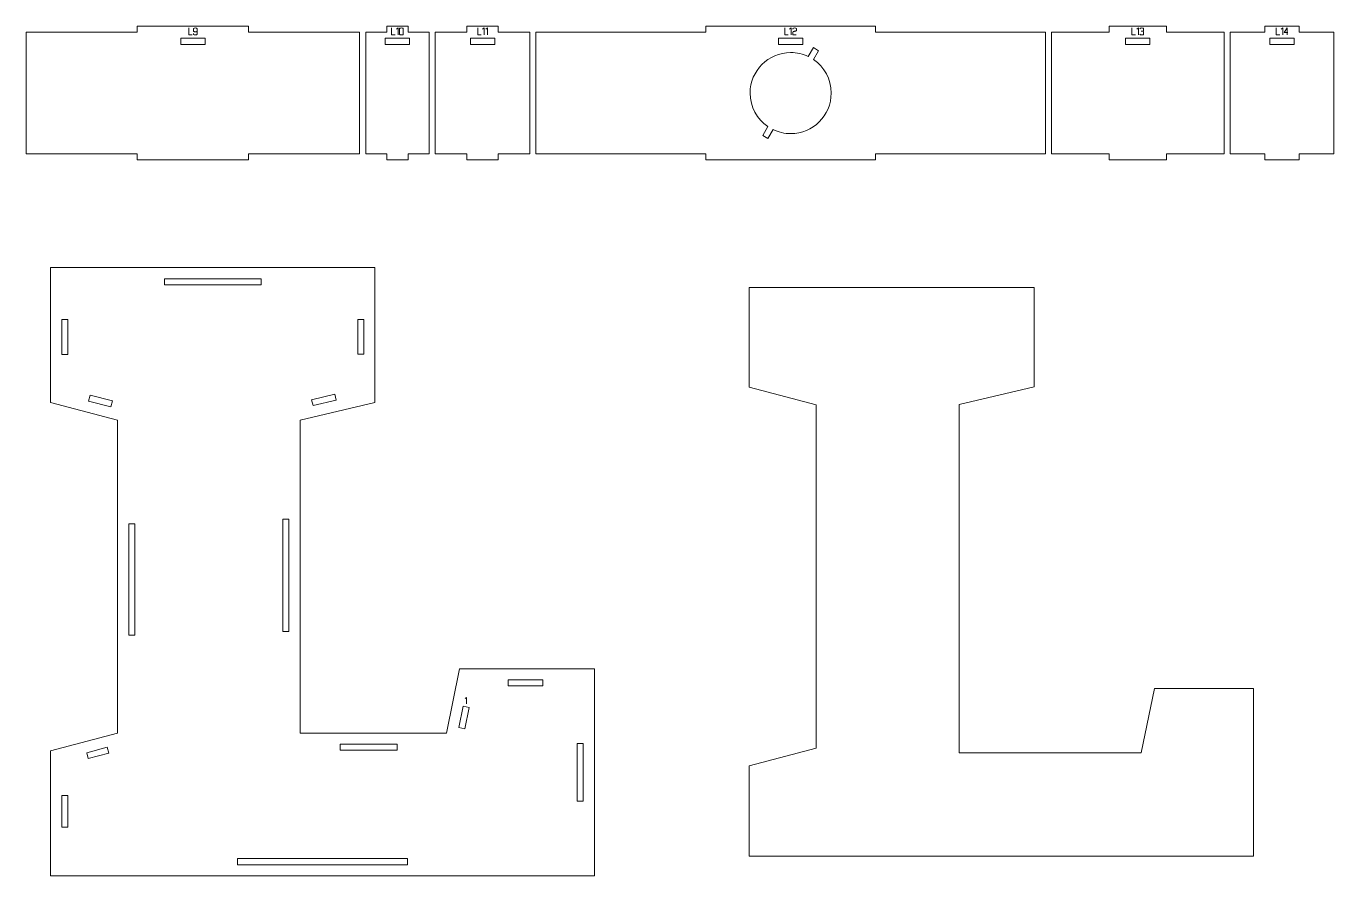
# Model space of a CAD drawing. Header units: centimetres. Extents: x -250 to 250, y -508 to 508.
# Drawn here: x -187.7 to -123.2, y -440.3 to -398.4 of the extents above; entities that cross this region are included whole.
import ezdxf

# ---------------------------------------------------------------- set-up
doc = ezdxf.new("R2010")
doc.units = ezdxf.units.CM
doc.header["$MEASUREMENT"] = 0
doc.layers.add('Capa 1', color=7, linetype='Continuous')

msp = doc.modelspace()

# ---------------------------------------------------------------- linework, layer by layer
at = {"layer": 'Capa 1', "color": 1, "lineweight": 9}
for points, knots in [([(-187.72101, -398.65702), (-187.72101, -398.65702), (-187.72101, -404.65702), (-187.72101, -404.65702), (-187.72101, -404.65702), (-182.23666, -404.65702), (-182.23666, -404.65702), (-182.23666, -404.65702), (-182.23666, -404.95702), (-182.23666, -404.95702), (-182.23666, -404.95702), (-176.75231, -404.95702), (-176.75231, -404.95702), (-176.75231, -404.95702), (-176.75231, -404.65702), (-176.75231, -404.65702), (-176.75231, -404.65702), (-171.26796, -404.65702), (-171.26796, -404.65702), (-171.26796, -404.65702), (-171.26796, -398.65702), (-171.26796, -398.65702), (-171.26796, -398.65702), (-176.75231, -398.65702), (-176.75231, -398.65702), (-176.75231, -398.65702), (-176.75231, -398.35702), (-176.75231, -398.35702), (-176.75231, -398.35702), (-182.23666, -398.35702), (-182.23666, -398.35702), (-182.23666, -398.35702), (-182.23666, -398.65702), (-182.23666, -398.65702), (-182.23666, -398.65702), (-187.72101, -398.65702), (-187.72101, -398.65702)], [0, 0, 0, 0, 0.08333333, 0.08333333, 0.08333333, 0.16666667, 0.16666667, 0.16666667, 0.25, 0.25, 0.25, 0.33333333, 0.33333333, 0.33333333, 0.41666667, 0.41666667, 0.41666667, 0.5, 0.5, 0.5, 0.58333333, 0.58333333, 0.58333333, 0.66666667, 0.66666667, 0.66666667, 0.75, 0.75, 0.75, 0.83333333, 0.83333333, 0.83333333, 0.91666667, 0.91666667, 0.91666667, 1, 1, 1, 1]), ([(-170.96796, -398.65702), (-170.96796, -398.65702), (-170.96796, -404.65702), (-170.96796, -404.65702), (-170.96796, -404.65702), (-169.92564, -404.65702), (-169.92564, -404.65702), (-169.92564, -404.65702), (-169.92564, -404.95702), (-169.92564, -404.95702), (-169.92564, -404.95702), (-168.88331, -404.95702), (-168.88331, -404.95702), (-168.88331, -404.95702), (-168.88331, -404.65702), (-168.88331, -404.65702), (-168.88331, -404.65702), (-167.84098, -404.65702), (-167.84098, -404.65702), (-167.84098, -404.65702), (-167.84098, -398.65702), (-167.84098, -398.65702), (-167.84098, -398.65702), (-168.88331, -398.65702), (-168.88331, -398.65702), (-168.88331, -398.65702), (-168.88331, -398.35702), (-168.88331, -398.35702), (-168.88331, -398.35702), (-169.92564, -398.35702), (-169.92564, -398.35702), (-169.92564, -398.35702), (-169.92564, -398.65702), (-169.92564, -398.65702), (-169.92564, -398.65702), (-170.96796, -398.65702), (-170.96796, -398.65702)], [0, 0, 0, 0, 0.08333333, 0.08333333, 0.08333333, 0.16666667, 0.16666667, 0.16666667, 0.25, 0.25, 0.25, 0.33333333, 0.33333333, 0.33333333, 0.41666667, 0.41666667, 0.41666667, 0.5, 0.5, 0.5, 0.58333333, 0.58333333, 0.58333333, 0.66666667, 0.66666667, 0.66666667, 0.75, 0.75, 0.75, 0.83333333, 0.83333333, 0.83333333, 0.91666667, 0.91666667, 0.91666667, 1, 1, 1, 1]), ([(-167.54098, -398.65702), (-167.54098, -398.65702), (-167.54098, -404.65702), (-167.54098, -404.65702), (-167.54098, -404.65702), (-165.98398, -404.65702), (-165.98398, -404.65702), (-165.98398, -404.65702), (-165.98398, -404.95702), (-165.98398, -404.95702), (-165.98398, -404.95702), (-164.42699, -404.95702), (-164.42699, -404.95702), (-164.42699, -404.95702), (-164.42699, -404.65702), (-164.42699, -404.65702), (-164.42699, -404.65702), (-162.87, -404.65702), (-162.87, -404.65702), (-162.87, -404.65702), (-162.87, -398.65702), (-162.87, -398.65702), (-162.87, -398.65702), (-164.42699, -398.65702), (-164.42699, -398.65702), (-164.42699, -398.65702), (-164.42699, -398.35702), (-164.42699, -398.35702), (-164.42699, -398.35702), (-165.98398, -398.35702), (-165.98398, -398.35702), (-165.98398, -398.35702), (-165.98398, -398.65702), (-165.98398, -398.65702), (-165.98398, -398.65702), (-167.54098, -398.65702), (-167.54098, -398.65702)], [0, 0, 0, 0, 0.08333333, 0.08333333, 0.08333333, 0.16666667, 0.16666667, 0.16666667, 0.25, 0.25, 0.25, 0.33333333, 0.33333333, 0.33333333, 0.41666667, 0.41666667, 0.41666667, 0.5, 0.5, 0.5, 0.58333333, 0.58333333, 0.58333333, 0.66666667, 0.66666667, 0.66666667, 0.75, 0.75, 0.75, 0.83333333, 0.83333333, 0.83333333, 0.91666667, 0.91666667, 0.91666667, 1, 1, 1, 1]), ([(-162.57, -398.65702), (-162.57, -398.65702), (-162.57, -404.65702), (-162.57, -404.65702), (-162.57, -404.65702), (-154.19354, -404.65702), (-154.19354, -404.65702), (-154.19354, -404.65702), (-154.19354, -404.95702), (-154.19354, -404.95702), (-154.19354, -404.95702), (-145.81708, -404.95702), (-145.81708, -404.95702), (-145.81708, -404.95702), (-145.81708, -404.65702), (-145.81708, -404.65702), (-145.81708, -404.65702), (-137.44062, -404.65702), (-137.44062, -404.65702), (-137.44062, -404.65702), (-137.44062, -398.65702), (-137.44062, -398.65702), (-137.44062, -398.65702), (-145.81708, -398.65702), (-145.81708, -398.65702), (-145.81708, -398.65702), (-145.81708, -398.35702), (-145.81708, -398.35702), (-145.81708, -398.35702), (-154.19354, -398.35702), (-154.19354, -398.35702), (-154.19354, -398.35702), (-154.19354, -398.65702), (-154.19354, -398.65702), (-154.19354, -398.65702), (-162.57, -398.65702), (-162.57, -398.65702)], [0, 0, 0, 0, 0.08333333, 0.08333333, 0.08333333, 0.16666667, 0.16666667, 0.16666667, 0.25, 0.25, 0.25, 0.33333333, 0.33333333, 0.33333333, 0.41666667, 0.41666667, 0.41666667, 0.5, 0.5, 0.5, 0.58333333, 0.58333333, 0.58333333, 0.66666667, 0.66666667, 0.66666667, 0.75, 0.75, 0.75, 0.83333333, 0.83333333, 0.83333333, 0.91666667, 0.91666667, 0.91666667, 1, 1, 1, 1]), ([(-137.14062, -398.65702), (-137.14062, -398.65702), (-137.14062, -404.65702), (-137.14062, -404.65702), (-137.14062, -404.65702), (-134.30062, -404.65702), (-134.30062, -404.65702), (-134.30062, -404.65702), (-134.30062, -404.95702), (-134.30062, -404.95702), (-134.30062, -404.95702), (-131.46062, -404.95702), (-131.46062, -404.95702), (-131.46062, -404.95702), (-131.46062, -404.65702), (-131.46062, -404.65702), (-131.46062, -404.65702), (-128.62063, -404.65702), (-128.62063, -404.65702), (-128.62063, -404.65702), (-128.62063, -398.65702), (-128.62063, -398.65702), (-128.62063, -398.65702), (-131.46062, -398.65702), (-131.46062, -398.65702), (-131.46062, -398.65702), (-131.46062, -398.35702), (-131.46062, -398.35702), (-131.46062, -398.35702), (-134.30062, -398.35702), (-134.30062, -398.35702), (-134.30062, -398.35702), (-134.30062, -398.65702), (-134.30062, -398.65702), (-134.30062, -398.65702), (-137.14062, -398.65702), (-137.14062, -398.65702)], [0, 0, 0, 0, 0.08333333, 0.08333333, 0.08333333, 0.16666667, 0.16666667, 0.16666667, 0.25, 0.25, 0.25, 0.33333333, 0.33333333, 0.33333333, 0.41666667, 0.41666667, 0.41666667, 0.5, 0.5, 0.5, 0.58333333, 0.58333333, 0.58333333, 0.66666667, 0.66666667, 0.66666667, 0.75, 0.75, 0.75, 0.83333333, 0.83333333, 0.83333333, 0.91666667, 0.91666667, 0.91666667, 1, 1, 1, 1]), ([(-128.32063, -398.65702), (-128.32063, -398.65702), (-128.32063, -404.65702), (-128.32063, -404.65702), (-128.32063, -404.65702), (-126.61654, -404.65702), (-126.61654, -404.65702), (-126.61654, -404.65702), (-126.61654, -404.95702), (-126.61654, -404.95702), (-126.61654, -404.95702), (-124.91245, -404.95702), (-124.91245, -404.95702), (-124.91245, -404.95702), (-124.91245, -404.65702), (-124.91245, -404.65702), (-124.91245, -404.65702), (-123.20836, -404.65702), (-123.20836, -404.65702), (-123.20836, -404.65702), (-123.20836, -398.65702), (-123.20836, -398.65702), (-123.20836, -398.65702), (-124.91245, -398.65702), (-124.91245, -398.65702), (-124.91245, -398.65702), (-124.91245, -398.35702), (-124.91245, -398.35702), (-124.91245, -398.35702), (-126.61654, -398.35702), (-126.61654, -398.35702), (-126.61654, -398.35702), (-126.61654, -398.65702), (-126.61654, -398.65702), (-126.61654, -398.65702), (-128.32063, -398.65702), (-128.32063, -398.65702)], [0, 0, 0, 0, 0.08333333, 0.08333333, 0.08333333, 0.16666667, 0.16666667, 0.16666667, 0.25, 0.25, 0.25, 0.33333333, 0.33333333, 0.33333333, 0.41666667, 0.41666667, 0.41666667, 0.5, 0.5, 0.5, 0.58333333, 0.58333333, 0.58333333, 0.66666667, 0.66666667, 0.66666667, 0.75, 0.75, 0.75, 0.83333333, 0.83333333, 0.83333333, 0.91666667, 0.91666667, 0.91666667, 1, 1, 1, 1]), ([(-180.09448, -399.25749), (-180.09448, -399.25749), (-178.89448, -399.25749), (-178.89448, -399.25749), (-178.89448, -399.25749), (-178.89448, -398.95749), (-178.89448, -398.95749), (-178.89448, -398.95749), (-180.09448, -398.95749), (-180.09448, -398.95749), (-180.09448, -398.95749), (-180.09448, -399.25749), (-180.09448, -399.25749)], [0, 0, 0, 0, 0.25, 0.25, 0.25, 0.5, 0.5, 0.5, 0.75, 0.75, 0.75, 1, 1, 1, 1]), ([(-170.00447, -399.25749), (-170.00447, -399.25749), (-168.80447, -399.25749), (-168.80447, -399.25749), (-168.80447, -399.25749), (-168.80447, -398.95749), (-168.80447, -398.95749), (-168.80447, -398.95749), (-170.00447, -398.95749), (-170.00447, -398.95749), (-170.00447, -398.95749), (-170.00447, -399.25749), (-170.00447, -399.25749)], [0, 0, 0, 0, 0.25, 0.25, 0.25, 0.5, 0.5, 0.5, 0.75, 0.75, 0.75, 1, 1, 1, 1]), ([(-165.80549, -399.25749), (-165.80549, -399.25749), (-164.60549, -399.25749), (-164.60549, -399.25749), (-164.60549, -399.25749), (-164.60549, -398.95749), (-164.60549, -398.95749), (-164.60549, -398.95749), (-165.80549, -398.95749), (-165.80549, -398.95749), (-165.80549, -398.95749), (-165.80549, -399.25749), (-165.80549, -399.25749)], [0, 0, 0, 0, 0.25, 0.25, 0.25, 0.5, 0.5, 0.5, 0.75, 0.75, 0.75, 1, 1, 1, 1]), ([(-150.60531, -399.25749), (-150.60531, -399.25749), (-149.40531, -399.25749), (-149.40531, -399.25749), (-149.40531, -399.25749), (-149.40531, -398.95749), (-149.40531, -398.95749), (-149.40531, -398.95749), (-150.60531, -398.95749), (-150.60531, -398.95749), (-150.60531, -398.95749), (-150.60531, -399.25749), (-150.60531, -399.25749)], [0, 0, 0, 0, 0.25, 0.25, 0.25, 0.5, 0.5, 0.5, 0.75, 0.75, 0.75, 1, 1, 1, 1]), ([(-133.48062, -399.25749), (-133.48062, -399.25749), (-132.28062, -399.25749), (-132.28062, -399.25749), (-132.28062, -399.25749), (-132.28062, -398.95749), (-132.28062, -398.95749), (-132.28062, -398.95749), (-133.48062, -398.95749), (-133.48062, -398.95749), (-133.48062, -398.95749), (-133.48062, -399.25749), (-133.48062, -399.25749)], [0, 0, 0, 0, 0.25, 0.25, 0.25, 0.5, 0.5, 0.5, 0.75, 0.75, 0.75, 1, 1, 1, 1]), ([(-126.36449, -399.25749), (-126.36449, -399.25749), (-125.16449, -399.25749), (-125.16449, -399.25749), (-125.16449, -399.25749), (-125.16449, -398.95749), (-125.16449, -398.95749), (-125.16449, -398.95749), (-126.36449, -398.95749), (-126.36449, -398.95749), (-126.36449, -398.95749), (-126.36449, -399.25749), (-126.36449, -399.25749)], [0, 0, 0, 0, 0.25, 0.25, 0.25, 0.5, 0.5, 0.5, 0.75, 0.75, 0.75, 1, 1, 1, 1]), ([(-150.00531, -399.65702), (-149.69448, -399.65702), (-149.40022, -399.72793), (-149.1378, -399.85445), (-149.1378, -399.85445), (-148.88521, -399.41696), (-148.88521, -399.41696), (-148.88521, -399.41696), (-148.62541, -399.56696), (-148.62541, -399.56696), (-148.62541, -399.56696), (-148.87818, -400.00477), (-148.87818, -400.00477), (-148.35122, -400.36495), (-148.00531, -400.97055), (-148.00531, -401.65702), (-148.00531, -402.76159), (-148.90074, -403.65702), (-150.00531, -403.65702), (-150.31614, -403.65702), (-150.61042, -403.58613), (-150.87282, -403.45959), (-150.87282, -403.45959), (-151.12541, -403.89708), (-151.12541, -403.89708), (-151.12541, -403.89708), (-151.38521, -403.74708), (-151.38521, -403.74708), (-151.38521, -403.74708), (-151.13244, -403.30927), (-151.13244, -403.30927), (-151.6594, -402.94909), (-152.00531, -402.34349), (-152.00531, -401.65702), (-152.00531, -400.55245), (-151.10988, -399.65702), (-150.00531, -399.65702)], [0, 0, 0, 0, 0.08333333, 0.08333333, 0.08333333, 0.16666667, 0.16666667, 0.16666667, 0.25, 0.25, 0.25, 0.33333333, 0.33333333, 0.33333333, 0.41666667, 0.41666667, 0.41666667, 0.5, 0.5, 0.5, 0.58333333, 0.58333333, 0.58333333, 0.66666667, 0.66666667, 0.66666667, 0.75, 0.75, 0.75, 0.83333333, 0.83333333, 0.83333333, 0.91666667, 0.91666667, 0.91666667, 1, 1, 1, 1]), ([(-166.33956, -430.05162), (-166.33956, -430.05162), (-159.68687, -430.05162), (-159.68687, -430.05162), (-159.68687, -430.05162), (-159.68687, -440.26867), (-159.68687, -440.26867), (-159.68687, -440.26867), (-186.51331, -440.26867), (-186.51331, -440.26867), (-186.51331, -440.26867), (-186.51331, -434.0951), (-186.51331, -434.0951), (-186.51331, -434.0951), (-183.20879, -433.22519), (-183.20879, -433.22519), (-183.20879, -433.22519), (-183.20879, -417.79024), (-183.20879, -417.79024), (-183.20879, -417.79024), (-186.51331, -416.92084), (-186.51331, -416.92084), (-186.51331, -416.92084), (-186.51331, -410.26867), (-186.51331, -410.26867), (-186.51331, -410.26867), (-170.51348, -410.26867), (-170.51348, -410.26867), (-170.51348, -410.26867), (-170.51348, -416.92084), (-170.51348, -416.92084), (-170.51348, -416.92084), (-174.20879, -417.79024), (-174.20879, -417.79024), (-174.20879, -417.79024), (-174.20879, -433.22519), (-174.20879, -433.22519), (-174.20879, -433.22519), (-166.99174, -433.22519), (-166.99174, -433.22519), (-166.99174, -433.22519), (-166.33956, -430.05162), (-166.33956, -430.05162)], [0, 0, 0, 0, 0.07142857, 0.07142857, 0.07142857, 0.14285714, 0.14285714, 0.14285714, 0.21428571, 0.21428571, 0.21428571, 0.28571429, 0.28571429, 0.28571429, 0.35714286, 0.35714286, 0.35714286, 0.42857143, 0.42857143, 0.42857143, 0.5, 0.5, 0.5, 0.57142857, 0.57142857, 0.57142857, 0.64285714, 0.64285714, 0.64285714, 0.71428571, 0.71428571, 0.71428571, 0.78571429, 0.78571429, 0.78571429, 0.85714286, 0.85714286, 0.85714286, 0.92857143, 0.92857143, 0.92857143, 1, 1, 1, 1]), ([(-180.89719, -411.1172), (-180.89719, -411.1172), (-176.1296, -411.1172), (-176.1296, -411.1172), (-176.1296, -411.1172), (-176.1296, -410.8172), (-176.1296, -410.8172), (-176.1296, -410.8172), (-180.89719, -410.8172), (-180.89719, -410.8172), (-180.89719, -410.8172), (-180.89719, -411.1172), (-180.89719, -411.1172)], [0, 0, 0, 0, 0.25, 0.25, 0.25, 0.5, 0.5, 0.5, 0.75, 0.75, 0.75, 1, 1, 1, 1]), ([(-185.66478, -414.55019), (-185.66478, -414.55019), (-185.66478, -412.83369), (-185.66478, -412.83369), (-185.66478, -412.83369), (-185.96478, -412.83369), (-185.96478, -412.83369), (-185.96478, -412.83369), (-185.96478, -414.55019), (-185.96478, -414.55019), (-185.96478, -414.55019), (-185.66478, -414.55019), (-185.66478, -414.55019)], [0, 0, 0, 0, 0.25, 0.25, 0.25, 0.5, 0.5, 0.5, 0.75, 0.75, 0.75, 1, 1, 1, 1]), ([(-171.36201, -412.82773), (-171.36201, -412.82773), (-171.36201, -414.53825), (-171.36201, -414.53825), (-171.36201, -414.53825), (-171.06201, -414.53825), (-171.06201, -414.53825), (-171.06201, -414.53825), (-171.06201, -412.82773), (-171.06201, -412.82773), (-171.06201, -412.82773), (-171.36201, -412.82773), (-171.36201, -412.82773)], [0, 0, 0, 0, 0.25, 0.25, 0.25, 0.5, 0.5, 0.5, 0.75, 0.75, 0.75, 1, 1, 1, 1]), ([(-183.46177, -416.84628), (-183.46177, -416.84628), (-184.56327, -416.55648), (-184.56327, -416.55648), (-184.56327, -416.55648), (-184.6396, -416.84661), (-184.6396, -416.84661), (-184.6396, -416.84661), (-183.5381, -417.13641), (-183.5381, -417.13641), (-183.5381, -417.13641), (-183.46177, -416.84628), (-183.46177, -416.84628)], [0, 0, 0, 0, 0.25, 0.25, 0.25, 0.5, 0.5, 0.5, 0.75, 0.75, 0.75, 1, 1, 1, 1]), ([(-172.49902, -416.51629), (-172.49902, -416.51629), (-173.63604, -416.78379), (-173.63604, -416.78379), (-173.63604, -416.78379), (-173.56733, -417.07582), (-173.56733, -417.07582), (-173.56733, -417.07582), (-172.43032, -416.80831), (-172.43032, -416.80831), (-172.43032, -416.80831), (-172.49902, -416.51629), (-172.49902, -416.51629)], [0, 0, 0, 0, 0.25, 0.25, 0.25, 0.5, 0.5, 0.5, 0.75, 0.75, 0.75, 1, 1, 1, 1]), ([(-182.36026, -428.3949), (-182.36026, -428.3949), (-182.36026, -422.91055), (-182.36026, -422.91055), (-182.36026, -422.91055), (-182.66026, -422.91055), (-182.66026, -422.91055), (-182.66026, -422.91055), (-182.66026, -428.3949), (-182.66026, -428.3949), (-182.66026, -428.3949), (-182.36026, -428.3949), (-182.36026, -428.3949)], [0, 0, 0, 0, 0.25, 0.25, 0.25, 0.5, 0.5, 0.5, 0.75, 0.75, 0.75, 1, 1, 1, 1]), ([(-175.05732, -422.67003), (-175.05732, -422.67003), (-175.05732, -428.22187), (-175.05732, -428.22187), (-175.05732, -428.22187), (-174.75732, -428.22187), (-174.75732, -428.22187), (-174.75732, -428.22187), (-174.75732, -422.67003), (-174.75732, -422.67003), (-174.75732, -422.67003), (-175.05732, -422.67003), (-175.05732, -422.67003)], [0, 0, 0, 0, 0.25, 0.25, 0.25, 0.5, 0.5, 0.5, 0.75, 0.75, 0.75, 1, 1, 1, 1]), ([(-163.94358, -430.90015), (-163.94358, -430.90015), (-162.23949, -430.90015), (-162.23949, -430.90015), (-162.23949, -430.90015), (-162.23949, -430.60015), (-162.23949, -430.60015), (-162.23949, -430.60015), (-163.94358, -430.60015), (-163.94358, -430.60015), (-163.94358, -430.60015), (-163.94358, -430.90015), (-163.94358, -430.90015)], [0, 0, 0, 0, 0.25, 0.25, 0.25, 0.5, 0.5, 0.5, 0.75, 0.75, 0.75, 1, 1, 1, 1]), ([(-166.08246, -433.01586), (-166.08246, -433.01586), (-165.86506, -431.95801), (-165.86506, -431.95801), (-165.86506, -431.95801), (-166.15892, -431.89762), (-166.15892, -431.89762), (-166.15892, -431.89762), (-166.37632, -432.95547), (-166.37632, -432.95547), (-166.37632, -432.95547), (-166.08246, -433.01586), (-166.08246, -433.01586)], [0, 0, 0, 0, 0.25, 0.25, 0.25, 0.5, 0.5, 0.5, 0.75, 0.75, 0.75, 1, 1, 1, 1]), ([(-184.65679, -434.48381), (-184.65679, -434.48381), (-183.6488, -434.21846), (-183.6488, -434.21846), (-183.6488, -434.21846), (-183.72518, -433.92834), (-183.72518, -433.92834), (-183.72518, -433.92834), (-184.73317, -434.19369), (-184.73317, -434.19369), (-184.73317, -434.19369), (-184.65679, -434.48381), (-184.65679, -434.48381)], [0, 0, 0, 0, 0.25, 0.25, 0.25, 0.5, 0.5, 0.5, 0.75, 0.75, 0.75, 1, 1, 1, 1]), ([(-172.23612, -434.07372), (-172.23612, -434.07372), (-169.41491, -434.07372), (-169.41491, -434.07372), (-169.41491, -434.07372), (-169.41491, -433.77372), (-169.41491, -433.77372), (-169.41491, -433.77372), (-172.23612, -433.77372), (-172.23612, -433.77372), (-172.23612, -433.77372), (-172.23612, -434.07372), (-172.23612, -434.07372)], [0, 0, 0, 0, 0.25, 0.25, 0.25, 0.5, 0.5, 0.5, 0.75, 0.75, 0.75, 1, 1, 1, 1]), ([(-160.5354, -433.74015), (-160.5354, -433.74015), (-160.5354, -436.58014), (-160.5354, -436.58014), (-160.5354, -436.58014), (-160.2354, -436.58014), (-160.2354, -436.58014), (-160.2354, -436.58014), (-160.2354, -433.74015), (-160.2354, -433.74015), (-160.2354, -433.74015), (-160.5354, -433.74015), (-160.5354, -433.74015)], [0, 0, 0, 0, 0.25, 0.25, 0.25, 0.5, 0.5, 0.5, 0.75, 0.75, 0.75, 1, 1, 1, 1]), ([(-185.66478, -437.86315), (-185.66478, -437.86315), (-185.66478, -436.30615), (-185.66478, -436.30615), (-185.66478, -436.30615), (-185.96478, -436.30615), (-185.96478, -436.30615), (-185.96478, -436.30615), (-185.96478, -437.86315), (-185.96478, -437.86315), (-185.96478, -437.86315), (-185.66478, -437.86315), (-185.66478, -437.86315)], [0, 0, 0, 0, 0.25, 0.25, 0.25, 0.5, 0.5, 0.5, 0.75, 0.75, 0.75, 1, 1, 1, 1]), ([(-168.91186, -439.42014), (-168.91186, -439.42014), (-177.28832, -439.42014), (-177.28832, -439.42014), (-177.28832, -439.42014), (-177.28832, -439.72014), (-177.28832, -439.72014), (-177.28832, -439.72014), (-168.91186, -439.72014), (-168.91186, -439.72014), (-168.91186, -439.72014), (-168.91186, -439.42014), (-168.91186, -439.42014)], [0, 0, 0, 0, 0.25, 0.25, 0.25, 0.5, 0.5, 0.5, 0.75, 0.75, 0.75, 1, 1, 1, 1])]:
    msp.add_open_spline(points, degree=3, knots=knots, dxfattribs=at)
at = {"layer": 'Capa 1', "color": 114, "lineweight": 9}
for points, knots in [([(-179.70192, -398.78827), (-179.70192, -398.78827), (-179.70192, -398.44749), (-179.70192, -398.44749), (-179.70192, -398.44749), (-179.70192, -398.78827), (-179.70192, -398.78827), (-179.70192, -398.78827), (-179.5335, -398.78827), (-179.5335, -398.78827), (-179.5335, -398.78827), (-179.70192, -398.78827), (-179.70192, -398.78827)], [0, 0, 0, 0, 0.25, 0.25, 0.25, 0.5, 0.5, 0.5, 0.75, 0.75, 0.75, 1, 1, 1, 1]), ([(-179.46485, -398.60109), (-179.46485, -398.61162), (-179.45637, -398.62059), (-179.43941, -398.628), (-179.42246, -398.63541), (-179.4013, -398.63912), (-179.37595, -398.63912), (-179.35093, -398.63977), (-179.32985, -398.63673), (-179.31273, -398.62998), (-179.29561, -398.62323), (-179.28705, -398.6136), (-179.28705, -398.60109), (-179.28705, -398.60109), (-179.28705, -398.48552), (-179.28705, -398.48552), (-179.28705, -398.47498), (-179.29553, -398.46601), (-179.31248, -398.4586), (-179.32944, -398.45119), (-179.3506, -398.44749), (-179.37595, -398.44749), (-179.4013, -398.44749), (-179.42246, -398.45119), (-179.43941, -398.4586), (-179.45637, -398.46601), (-179.46485, -398.47498), (-179.46485, -398.48552), (-179.46485, -398.48552), (-179.46485, -398.60109), (-179.46485, -398.60109)], [0, 0, 0, 0, 0.1, 0.1, 0.1, 0.2, 0.2, 0.2, 0.3, 0.3, 0.3, 0.4, 0.4, 0.4, 0.5, 0.5, 0.5, 0.6, 0.6, 0.6, 0.7, 0.7, 0.7, 0.8, 0.8, 0.8, 0.9, 0.9, 0.9, 1, 1, 1, 1]), ([(-179.37595, -398.78827), (-179.4013, -398.78827), (-179.42246, -398.78457), (-179.43941, -398.77716), (-179.45637, -398.76975), (-179.46485, -398.76078), (-179.46485, -398.75024), (-179.46485, -398.75024), (-179.46485, -398.72308), (-179.46485, -398.72308), (-179.46485, -398.72308), (-179.46485, -398.75024), (-179.46485, -398.75024), (-179.46485, -398.76078), (-179.45637, -398.76975), (-179.43941, -398.77716), (-179.42246, -398.78457), (-179.4013, -398.78827), (-179.37595, -398.78827), (-179.3506, -398.78827), (-179.32944, -398.78457), (-179.31248, -398.77716), (-179.29553, -398.76975), (-179.28705, -398.76078), (-179.28705, -398.75024), (-179.28705, -398.75024), (-179.28705, -398.60109), (-179.28705, -398.60109), (-179.28705, -398.6136), (-179.29561, -398.62323), (-179.31273, -398.62998), (-179.32985, -398.63673), (-179.35093, -398.63977), (-179.37595, -398.63912), (-179.4013, -398.63912), (-179.42246, -398.63541), (-179.43941, -398.628), (-179.45637, -398.62059), (-179.46485, -398.61162), (-179.46485, -398.60109), (-179.46485, -398.60109), (-179.46485, -398.48552), (-179.46485, -398.48552), (-179.46485, -398.47498), (-179.45637, -398.46601), (-179.43941, -398.4586), (-179.42246, -398.45119), (-179.4013, -398.44749), (-179.37595, -398.44749), (-179.3506, -398.44749), (-179.32944, -398.45119), (-179.31248, -398.4586), (-179.29553, -398.46601), (-179.28705, -398.47498), (-179.28705, -398.48552), (-179.28705, -398.48552), (-179.28705, -398.60109), (-179.28705, -398.60109), (-179.28705, -398.60109), (-179.28705, -398.75024), (-179.28705, -398.75024), (-179.28705, -398.76078), (-179.29553, -398.76975), (-179.31248, -398.77716), (-179.32944, -398.78457), (-179.3506, -398.78827), (-179.37595, -398.78827)], [0, 0, 0, 0, 0.04545455, 0.04545455, 0.04545455, 0.09090909, 0.09090909, 0.09090909, 0.13636364, 0.13636364, 0.13636364, 0.18181818, 0.18181818, 0.18181818, 0.22727273, 0.22727273, 0.22727273, 0.27272727, 0.27272727, 0.27272727, 0.31818182, 0.31818182, 0.31818182, 0.36363636, 0.36363636, 0.36363636, 0.40909091, 0.40909091, 0.40909091, 0.45454545, 0.45454545, 0.45454545, 0.5, 0.5, 0.5, 0.54545455, 0.54545455, 0.54545455, 0.59090909, 0.59090909, 0.59090909, 0.63636364, 0.63636364, 0.63636364, 0.68181818, 0.68181818, 0.68181818, 0.72727273, 0.72727273, 0.72727273, 0.77272727, 0.77272727, 0.77272727, 0.81818182, 0.81818182, 0.81818182, 0.86363636, 0.86363636, 0.86363636, 0.90909091, 0.90909091, 0.90909091, 0.95454545, 0.95454545, 0.95454545, 1, 1, 1, 1]), ([(-169.69093, -398.78827), (-169.69093, -398.78827), (-169.69093, -398.44749), (-169.69093, -398.44749), (-169.69093, -398.44749), (-169.69093, -398.78827), (-169.69093, -398.78827), (-169.69093, -398.78827), (-169.52251, -398.78827), (-169.52251, -398.78827), (-169.52251, -398.78827), (-169.69093, -398.78827), (-169.69093, -398.78827)], [0, 0, 0, 0, 0.25, 0.25, 0.25, 0.5, 0.5, 0.5, 0.75, 0.75, 0.75, 1, 1, 1, 1]), ([(-169.37187, -398.44699), (-169.37187, -398.44699), (-169.45386, -398.50379), (-169.45386, -398.50379), (-169.45386, -398.50379), (-169.37187, -398.44699), (-169.37187, -398.44699), (-169.37187, -398.44699), (-169.37187, -398.78827), (-169.37187, -398.78827), (-169.37187, -398.78827), (-169.37187, -398.44699), (-169.37187, -398.44699)], [0, 0, 0, 0, 0.25, 0.25, 0.25, 0.5, 0.5, 0.5, 0.75, 0.75, 0.75, 1, 1, 1, 1]), ([(-169.29582, -398.76259), (-169.29582, -398.77312), (-169.28734, -398.78004), (-169.27038, -398.78333), (-169.25343, -398.78662), (-169.23227, -398.78827), (-169.20692, -398.78827), (-169.18157, -398.78827), (-169.16041, -398.78662), (-169.14345, -398.78333), (-169.1265, -398.78004), (-169.11802, -398.77312), (-169.11802, -398.76259), (-169.11802, -398.76259), (-169.11802, -398.47366), (-169.11802, -398.47366), (-169.11802, -398.46313), (-169.1265, -398.45613), (-169.14345, -398.45267), (-169.16041, -398.44921), (-169.18157, -398.44749), (-169.20692, -398.44749), (-169.23227, -398.44749), (-169.25343, -398.44921), (-169.27038, -398.45267), (-169.28734, -398.45613), (-169.29582, -398.46313), (-169.29582, -398.47366), (-169.29582, -398.47366), (-169.29582, -398.76259), (-169.29582, -398.76259)], [0, 0, 0, 0, 0.1, 0.1, 0.1, 0.2, 0.2, 0.2, 0.3, 0.3, 0.3, 0.4, 0.4, 0.4, 0.5, 0.5, 0.5, 0.6, 0.6, 0.6, 0.7, 0.7, 0.7, 0.8, 0.8, 0.8, 0.9, 0.9, 0.9, 1, 1, 1, 1]), ([(-169.11802, -398.76259), (-169.11802, -398.77312), (-169.1265, -398.78004), (-169.14345, -398.78333), (-169.16041, -398.78662), (-169.18157, -398.78827), (-169.20692, -398.78827), (-169.23227, -398.78827), (-169.25343, -398.78662), (-169.27038, -398.78333), (-169.28734, -398.78004), (-169.29582, -398.77312), (-169.29582, -398.76259), (-169.29582, -398.76259), (-169.29582, -398.47366), (-169.29582, -398.47366), (-169.29582, -398.46313), (-169.28734, -398.45613), (-169.27038, -398.45267), (-169.25343, -398.44921), (-169.23227, -398.44749), (-169.20692, -398.44749), (-169.18157, -398.44749), (-169.16041, -398.44921), (-169.14345, -398.45267), (-169.1265, -398.45613), (-169.11802, -398.46313), (-169.11802, -398.47366), (-169.11802, -398.47366), (-169.11802, -398.76259), (-169.11802, -398.76259)], [0, 0, 0, 0, 0.1, 0.1, 0.1, 0.2, 0.2, 0.2, 0.3, 0.3, 0.3, 0.4, 0.4, 0.4, 0.5, 0.5, 0.5, 0.6, 0.6, 0.6, 0.7, 0.7, 0.7, 0.8, 0.8, 0.8, 0.9, 0.9, 0.9, 1, 1, 1, 1]), ([(-165.44404, -398.78827), (-165.44404, -398.78827), (-165.44404, -398.44749), (-165.44404, -398.44749), (-165.44404, -398.44749), (-165.44404, -398.78827), (-165.44404, -398.78827), (-165.44404, -398.78827), (-165.27562, -398.78827), (-165.27562, -398.78827), (-165.27562, -398.78827), (-165.44404, -398.78827), (-165.44404, -398.78827)], [0, 0, 0, 0, 0.25, 0.25, 0.25, 0.5, 0.5, 0.5, 0.75, 0.75, 0.75, 1, 1, 1, 1]), ([(-165.12498, -398.44699), (-165.12498, -398.44699), (-165.20697, -398.50379), (-165.20697, -398.50379), (-165.20697, -398.50379), (-165.12498, -398.44699), (-165.12498, -398.44699), (-165.12498, -398.44699), (-165.12498, -398.78827), (-165.12498, -398.78827), (-165.12498, -398.78827), (-165.12498, -398.44699), (-165.12498, -398.44699)], [0, 0, 0, 0, 0.25, 0.25, 0.25, 0.5, 0.5, 0.5, 0.75, 0.75, 0.75, 1, 1, 1, 1]), ([(-164.96694, -398.44699), (-164.96694, -398.44699), (-165.04893, -398.50379), (-165.04893, -398.50379), (-165.04893, -398.50379), (-164.96694, -398.44699), (-164.96694, -398.44699), (-164.96694, -398.44699), (-164.96694, -398.78827), (-164.96694, -398.78827), (-164.96694, -398.78827), (-164.96694, -398.44699), (-164.96694, -398.44699)], [0, 0, 0, 0, 0.25, 0.25, 0.25, 0.5, 0.5, 0.5, 0.75, 0.75, 0.75, 1, 1, 1, 1]), ([(-150.29177, -398.78827), (-150.29177, -398.78827), (-150.29177, -398.44749), (-150.29177, -398.44749), (-150.29177, -398.44749), (-150.29177, -398.78827), (-150.29177, -398.78827), (-150.29177, -398.78827), (-150.12335, -398.78827), (-150.12335, -398.78827), (-150.12335, -398.78827), (-150.29177, -398.78827), (-150.29177, -398.78827)], [0, 0, 0, 0, 0.25, 0.25, 0.25, 0.5, 0.5, 0.5, 0.75, 0.75, 0.75, 1, 1, 1, 1]), ([(-149.97271, -398.44699), (-149.97271, -398.44699), (-150.0547, -398.50379), (-150.0547, -398.50379), (-150.0547, -398.50379), (-149.97271, -398.44699), (-149.97271, -398.44699), (-149.97271, -398.44699), (-149.97271, -398.78827), (-149.97271, -398.78827), (-149.97271, -398.78827), (-149.97271, -398.44699), (-149.97271, -398.44699)], [0, 0, 0, 0, 0.25, 0.25, 0.25, 0.5, 0.5, 0.5, 0.75, 0.75, 0.75, 1, 1, 1, 1]), ([(-149.89715, -398.78827), (-149.89715, -398.78827), (-149.89715, -398.64554), (-149.89715, -398.64554), (-149.89617, -398.63269), (-149.88448, -398.62282), (-149.86209, -398.6159), (-149.85287, -398.61524), (-149.84406, -398.61417), (-149.83566, -398.61269), (-149.82727, -398.61121), (-149.81879, -398.60965), (-149.81023, -398.608), (-149.79442, -398.60537), (-149.78232, -398.60323), (-149.77393, -398.60158), (-149.76553, -398.59993), (-149.75738, -398.59779), (-149.74948, -398.59516), (-149.72907, -398.58759), (-149.71886, -398.57787), (-149.71886, -398.56602), (-149.71886, -398.56602), (-149.71886, -398.48552), (-149.71886, -398.48552), (-149.71886, -398.47498), (-149.72734, -398.46601), (-149.74429, -398.4586), (-149.76125, -398.45119), (-149.78241, -398.44749), (-149.80776, -398.44749), (-149.83311, -398.44749), (-149.85427, -398.45119), (-149.87122, -398.4586), (-149.88818, -398.46601), (-149.89666, -398.47498), (-149.89666, -398.48552), (-149.89666, -398.48552), (-149.89666, -398.50972), (-149.89666, -398.50972), (-149.89666, -398.50972), (-149.89666, -398.48552), (-149.89666, -398.48552), (-149.89666, -398.47498), (-149.88818, -398.46601), (-149.87122, -398.4586), (-149.85427, -398.45119), (-149.83311, -398.44749), (-149.80776, -398.44749), (-149.78241, -398.44749), (-149.76125, -398.45119), (-149.74429, -398.4586), (-149.72734, -398.46601), (-149.71886, -398.47498), (-149.71886, -398.48552), (-149.71886, -398.48552), (-149.71886, -398.56602), (-149.71886, -398.56602), (-149.71886, -398.57787), (-149.72907, -398.58759), (-149.74948, -398.59516), (-149.75738, -398.59779), (-149.76553, -398.59993), (-149.77393, -398.60158), (-149.78232, -398.60323), (-149.79442, -398.60537), (-149.81023, -398.608), (-149.81879, -398.60965), (-149.82727, -398.61121), (-149.83566, -398.61269), (-149.84406, -398.61417), (-149.85287, -398.61524), (-149.86209, -398.6159), (-149.88448, -398.62282), (-149.89617, -398.63269), (-149.89715, -398.64554), (-149.89715, -398.64554), (-149.89715, -398.78827), (-149.89715, -398.78827), (-149.89715, -398.78827), (-149.72824, -398.78827), (-149.72824, -398.78827), (-149.72824, -398.78827), (-149.89715, -398.78827), (-149.89715, -398.78827)], [0, 0, 0, 0, 0.03571429, 0.03571429, 0.03571429, 0.07142857, 0.07142857, 0.07142857, 0.10714286, 0.10714286, 0.10714286, 0.14285714, 0.14285714, 0.14285714, 0.17857143, 0.17857143, 0.17857143, 0.21428571, 0.21428571, 0.21428571, 0.25, 0.25, 0.25, 0.28571429, 0.28571429, 0.28571429, 0.32142857, 0.32142857, 0.32142857, 0.35714286, 0.35714286, 0.35714286, 0.39285714, 0.39285714, 0.39285714, 0.42857143, 0.42857143, 0.42857143, 0.46428571, 0.46428571, 0.46428571, 0.5, 0.5, 0.5, 0.53571429, 0.53571429, 0.53571429, 0.57142857, 0.57142857, 0.57142857, 0.60714286, 0.60714286, 0.60714286, 0.64285714, 0.64285714, 0.64285714, 0.67857143, 0.67857143, 0.67857143, 0.71428571, 0.71428571, 0.71428571, 0.75, 0.75, 0.75, 0.78571429, 0.78571429, 0.78571429, 0.82142857, 0.82142857, 0.82142857, 0.85714286, 0.85714286, 0.85714286, 0.89285714, 0.89285714, 0.89285714, 0.92857143, 0.92857143, 0.92857143, 0.96428571, 0.96428571, 0.96428571, 1, 1, 1, 1]), ([(-133.16708, -398.78827), (-133.16708, -398.78827), (-133.16708, -398.44749), (-133.16708, -398.44749), (-133.16708, -398.44749), (-133.16708, -398.78827), (-133.16708, -398.78827), (-133.16708, -398.78827), (-132.99866, -398.78827), (-132.99866, -398.78827), (-132.99866, -398.78827), (-133.16708, -398.78827), (-133.16708, -398.78827)], [0, 0, 0, 0, 0.25, 0.25, 0.25, 0.5, 0.5, 0.5, 0.75, 0.75, 0.75, 1, 1, 1, 1]), ([(-132.84802, -398.44699), (-132.84802, -398.44699), (-132.93001, -398.50379), (-132.93001, -398.50379), (-132.93001, -398.50379), (-132.84802, -398.44699), (-132.84802, -398.44699), (-132.84802, -398.44699), (-132.84802, -398.78827), (-132.84802, -398.78827), (-132.84802, -398.78827), (-132.84802, -398.44699), (-132.84802, -398.44699)], [0, 0, 0, 0, 0.25, 0.25, 0.25, 0.5, 0.5, 0.5, 0.75, 0.75, 0.75, 1, 1, 1, 1]), ([(-132.68307, -398.78827), (-132.70842, -398.78827), (-132.72958, -398.78457), (-132.74653, -398.77716), (-132.76349, -398.76975), (-132.77197, -398.76078), (-132.77197, -398.75024), (-132.77197, -398.76078), (-132.76349, -398.76975), (-132.74653, -398.77716), (-132.72958, -398.78457), (-132.70842, -398.78827), (-132.68307, -398.78827), (-132.65772, -398.78827), (-132.63656, -398.78457), (-132.6196, -398.77716), (-132.60265, -398.76975), (-132.59417, -398.76078), (-132.59417, -398.75024), (-132.59417, -398.75024), (-132.59417, -398.63912), (-132.59417, -398.63912), (-132.59417, -398.63023), (-132.60026, -398.62249), (-132.61244, -398.6159), (-132.62463, -398.60932), (-132.66035, -398.60487), (-132.71962, -398.60257), (-132.66068, -398.59895), (-132.62528, -398.59467), (-132.61343, -398.58973), (-132.60158, -398.58479), (-132.59516, -398.57672), (-132.59417, -398.56553), (-132.59417, -398.56553), (-132.59417, -398.48552), (-132.59417, -398.48552), (-132.59417, -398.47498), (-132.60265, -398.46601), (-132.6196, -398.4586), (-132.63656, -398.45119), (-132.65772, -398.44749), (-132.68307, -398.44749), (-132.70842, -398.44749), (-132.72958, -398.45119), (-132.74653, -398.4586), (-132.76349, -398.46601), (-132.77197, -398.47498), (-132.77197, -398.48552), (-132.77197, -398.47498), (-132.76349, -398.46601), (-132.74653, -398.4586), (-132.72958, -398.45119), (-132.70842, -398.44749), (-132.68307, -398.44749), (-132.65772, -398.44749), (-132.63656, -398.45119), (-132.6196, -398.4586), (-132.60265, -398.46601), (-132.59417, -398.47498), (-132.59417, -398.48552), (-132.59417, -398.48552), (-132.59417, -398.56553), (-132.59417, -398.56553), (-132.59516, -398.57672), (-132.60158, -398.58479), (-132.61343, -398.58973), (-132.62528, -398.59467), (-132.66068, -398.59895), (-132.71962, -398.60257), (-132.66035, -398.60487), (-132.62463, -398.60932), (-132.61244, -398.6159), (-132.60026, -398.62249), (-132.59417, -398.63023), (-132.59417, -398.63912), (-132.59417, -398.63912), (-132.59417, -398.75024), (-132.59417, -398.75024), (-132.59417, -398.76078), (-132.60265, -398.76975), (-132.6196, -398.77716), (-132.63656, -398.78457), (-132.65772, -398.78827), (-132.68307, -398.78827)], [0, 0, 0, 0, 0.03571429, 0.03571429, 0.03571429, 0.07142857, 0.07142857, 0.07142857, 0.10714286, 0.10714286, 0.10714286, 0.14285714, 0.14285714, 0.14285714, 0.17857143, 0.17857143, 0.17857143, 0.21428571, 0.21428571, 0.21428571, 0.25, 0.25, 0.25, 0.28571429, 0.28571429, 0.28571429, 0.32142857, 0.32142857, 0.32142857, 0.35714286, 0.35714286, 0.35714286, 0.39285714, 0.39285714, 0.39285714, 0.42857143, 0.42857143, 0.42857143, 0.46428571, 0.46428571, 0.46428571, 0.5, 0.5, 0.5, 0.53571429, 0.53571429, 0.53571429, 0.57142857, 0.57142857, 0.57142857, 0.60714286, 0.60714286, 0.60714286, 0.64285714, 0.64285714, 0.64285714, 0.67857143, 0.67857143, 0.67857143, 0.71428571, 0.71428571, 0.71428571, 0.75, 0.75, 0.75, 0.78571429, 0.78571429, 0.78571429, 0.82142857, 0.82142857, 0.82142857, 0.85714286, 0.85714286, 0.85714286, 0.89285714, 0.89285714, 0.89285714, 0.92857143, 0.92857143, 0.92857143, 0.96428571, 0.96428571, 0.96428571, 1, 1, 1, 1]), ([(-126.04799, -398.78827), (-126.04799, -398.78827), (-126.04799, -398.44749), (-126.04799, -398.44749), (-126.04799, -398.44749), (-126.04799, -398.78827), (-126.04799, -398.78827), (-126.04799, -398.78827), (-125.87957, -398.78827), (-125.87957, -398.78827), (-125.87957, -398.78827), (-126.04799, -398.78827), (-126.04799, -398.78827)], [0, 0, 0, 0, 0.25, 0.25, 0.25, 0.5, 0.5, 0.5, 0.75, 0.75, 0.75, 1, 1, 1, 1]), ([(-125.72893, -398.44699), (-125.72893, -398.44699), (-125.81092, -398.50379), (-125.81092, -398.50379), (-125.81092, -398.50379), (-125.72893, -398.44699), (-125.72893, -398.44699), (-125.72893, -398.44699), (-125.72893, -398.78827), (-125.72893, -398.78827), (-125.72893, -398.78827), (-125.72893, -398.44699), (-125.72893, -398.44699)], [0, 0, 0, 0, 0.25, 0.25, 0.25, 0.5, 0.5, 0.5, 0.75, 0.75, 0.75, 1, 1, 1, 1]), ([(-125.51311, -398.67566), (-125.51311, -398.67566), (-125.51311, -398.44699), (-125.51311, -398.44699), (-125.51311, -398.44699), (-125.65288, -398.67566), (-125.65288, -398.67566), (-125.65288, -398.67566), (-125.51311, -398.67566), (-125.51311, -398.67566)], [0, 0, 0, 0, 0.33333333, 0.33333333, 0.33333333, 0.66666667, 0.66666667, 0.66666667, 1, 1, 1, 1]), ([(-125.51311, -398.67566), (-125.51311, -398.67566), (-125.51311, -398.78827), (-125.51311, -398.78827), (-125.51311, -398.78827), (-125.51311, -398.67566), (-125.51311, -398.67566), (-125.51311, -398.67566), (-125.65288, -398.67566), (-125.65288, -398.67566), (-125.65288, -398.67566), (-125.51311, -398.44699), (-125.51311, -398.44699), (-125.51311, -398.44699), (-125.51311, -398.67566), (-125.51311, -398.67566), (-125.51311, -398.67566), (-125.48101, -398.67566), (-125.48101, -398.67566), (-125.48101, -398.67566), (-125.51311, -398.67566), (-125.51311, -398.67566)], [0, 0, 0, 0, 0.14285714, 0.14285714, 0.14285714, 0.28571429, 0.28571429, 0.28571429, 0.42857143, 0.42857143, 0.42857143, 0.57142857, 0.57142857, 0.57142857, 0.71428571, 0.71428571, 0.71428571, 0.85714286, 0.85714286, 0.85714286, 1, 1, 1, 1]), ([(-148.74994, -433.97503), (-148.74994, -433.97503), (-148.74994, -417.04028), (-148.74994, -417.04028), (-148.74994, -417.04028), (-152.05446, -416.17088), (-152.05446, -416.17088), (-152.05446, -416.17088), (-152.05446, -411.24146), (-152.05446, -411.24146), (-152.05446, -411.24146), (-138.00021, -411.24146), (-138.00021, -411.24146), (-138.00021, -411.24146), (-138.00021, -416.15036), (-138.00021, -416.15036), (-138.00021, -416.15036), (-141.69552, -417.01976), (-141.69552, -417.01976), (-141.69552, -417.01976), (-141.69552, -434.19798), (-141.69552, -434.19798), (-141.69552, -434.19798), (-132.71247, -434.19798), (-132.71247, -434.19798), (-132.71247, -434.19798), (-132.06029, -431.02441), (-132.06029, -431.02441), (-132.06029, -431.02441), (-127.1736, -431.02441), (-127.1736, -431.02441), (-127.1736, -431.02441), (-127.1736, -439.29588), (-127.1736, -439.29588), (-127.1736, -439.29588), (-152.05446, -439.29588), (-152.05446, -439.29588), (-152.05446, -439.29588), (-152.05446, -434.84494), (-152.05446, -434.84494), (-152.05446, -434.84494), (-148.74994, -433.97503), (-148.74994, -433.97503)], [0, 0, 0, 0, 0.07142857, 0.07142857, 0.07142857, 0.14285714, 0.14285714, 0.14285714, 0.21428571, 0.21428571, 0.21428571, 0.28571429, 0.28571429, 0.28571429, 0.35714286, 0.35714286, 0.35714286, 0.42857143, 0.42857143, 0.42857143, 0.5, 0.5, 0.5, 0.57142857, 0.57142857, 0.57142857, 0.64285714, 0.64285714, 0.64285714, 0.71428571, 0.71428571, 0.71428571, 0.78571429, 0.78571429, 0.78571429, 0.85714286, 0.85714286, 0.85714286, 0.92857143, 0.92857143, 0.92857143, 1, 1, 1, 1]), ([(-165.99266, -431.4725), (-165.99266, -431.4725), (-166.06879, -431.52524), (-166.06879, -431.52524), (-166.06879, -431.52524), (-165.99266, -431.4725), (-165.99266, -431.4725), (-165.99266, -431.4725), (-165.99266, -431.7894), (-165.99266, -431.7894), (-165.99266, -431.7894), (-165.99266, -431.4725), (-165.99266, -431.4725)], [0, 0, 0, 0, 0.25, 0.25, 0.25, 0.5, 0.5, 0.5, 0.75, 0.75, 0.75, 1, 1, 1, 1])]:
    msp.add_open_spline(points, degree=3, knots=knots, dxfattribs=at)

doc.saveas('drawing.dxf')
